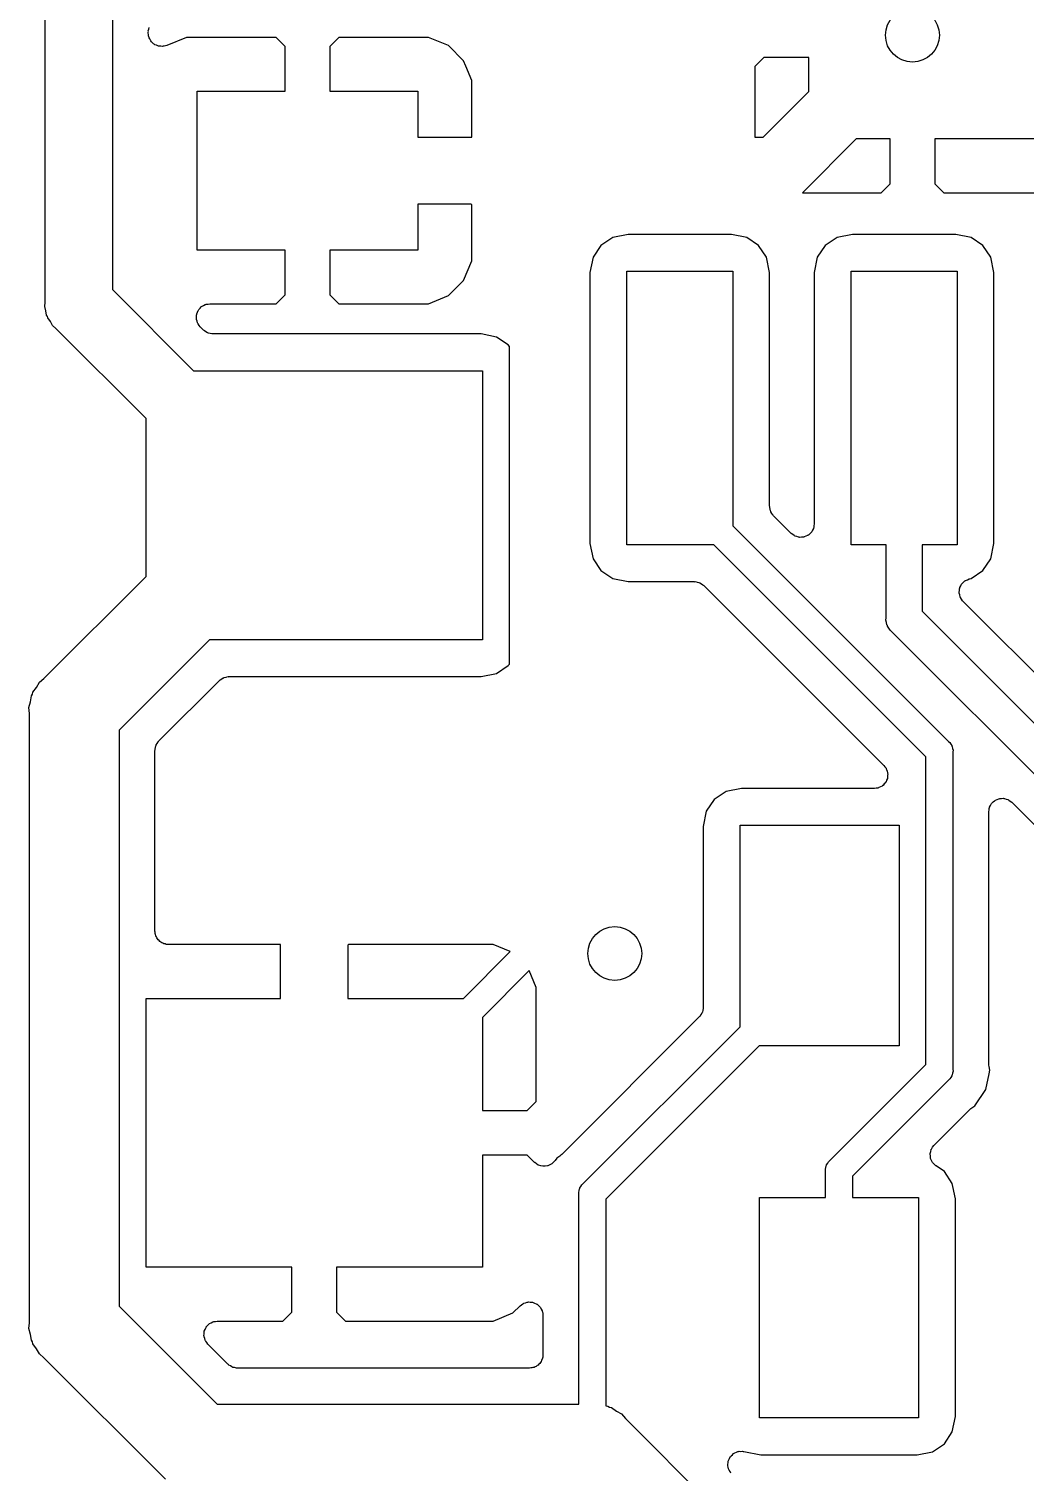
# Model space of a CAD drawing. Extents: x 86.1 to 122.5, y -104.2 to -55.1.
# Drawn here: x 86.22 to 91.86, y -91.46 to -83.28 of the extents above; entities that cross this region are included whole.
import ezdxf

# ---------------------------------------------------------------- set-up
doc = ezdxf.new("R2010")
doc.units = 0
doc.header["$MEASUREMENT"] = 0
doc.layers.add('BLACK', color=7, linetype='CONTINUOUS')

msp = doc.modelspace()

# ---------------------------------------------------------------- linework, layer by layer
at = {"layer": 'BLACK', "linetype": 'CONTINUOUS'}
for p, q in [((86.3092, -84.8277), (86.3092, -83.1113)), ((86.6902, -83.1819), (86.6902, -84.7571)), ((86.8934, -83.2976), (86.894, -83.2943)), ((86.8934, -83.3033), (86.8934, -83.2976)), ((86.8948, -83.3114), (86.8934, -83.3033)), ((86.8937, -83.291), (86.8963, -83.2814)), ((86.894, -83.2943), (86.8937, -83.291)), ((86.8952, -83.3197), (86.8948, -83.3114)), ((86.8971, -83.3244), (86.8952, -83.3197)), ((86.8963, -83.2814), (86.898, -83.2716)), ((86.898, -83.3293), (86.8971, -83.3244)), ((86.9022, -83.3365), (86.898, -83.3293)), ((86.9053, -83.3442), (86.9022, -83.3365)), ((87.1095, -83.3278), (86.9988, -83.3737)), ((87.6175, -83.3278), (87.1095, -83.3278)), ((87.6681, -83.3784), (87.6175, -83.3278)), ((87.9727, -83.3278), (87.9221, -83.3784)), ((88.4807, -83.3278), (87.9727, -83.3278)), ((88.5928, -83.3742), (88.4807, -83.3278)), ((86.9087, -83.3479), (86.9053, -83.3442)), ((86.9112, -83.3522), (86.9087, -83.3479)), ((86.9176, -83.3576), (86.9112, -83.3522)), ((86.9232, -83.3637), (86.9176, -83.3576)), ((86.9277, -83.366), (86.9232, -83.3637)), ((86.9315, -83.3692), (86.9277, -83.366)), ((86.9393, -83.3721), (86.9315, -83.3692)), ((86.9467, -83.3759), (86.9393, -83.3721)), ((86.9517, -83.3766), (86.9467, -83.3759)), ((86.9564, -83.3783), (86.9517, -83.3766)), ((86.9647, -83.3783), (86.9564, -83.3783)), ((86.9729, -83.3794), (86.9647, -83.3783)), ((86.9778, -83.3783), (86.9729, -83.3794)), ((86.9828, -83.3783), (86.9778, -83.3783)), ((86.9906, -83.3755), (86.9828, -83.3783)), ((86.9988, -83.3737), (86.9906, -83.3755)), ((87.6681, -83.6326), (87.6681, -83.3784)), ((87.9221, -83.3784), (87.9221, -83.6326)), ((88.6785, -83.4599), (88.5928, -83.3742)), ((88.6912, -83.4905), (88.6785, -83.4599)), ((88.7249, -83.572), (88.6912, -83.4905)), ((88.6912, -83.4905), (88.6912, -83.4905)), ((90.3791, -83.4423), (90.3285, -83.4929)), ((90.3285, -83.4929), (90.3285, -83.8921)), ((90.6333, -83.4423), (90.3791, -83.4423)), ((90.6333, -83.6334), (90.6333, -83.4423)), ((88.7249, -83.8921), (88.7249, -83.572)), ((87.1701, -84.5326), (87.1701, -83.6326)), ((87.1701, -83.6326), (87.6681, -83.6326)), ((87.9221, -83.6326), (88.4201, -83.6326)), ((88.4201, -83.6326), (88.4201, -83.8921)), ((90.3746, -83.8921), (90.6333, -83.6334)), ((88.4201, -83.8921), (88.7249, -83.8921)), ((90.3285, -83.8921), (90.3746, -83.8921)), ((90.9027, -83.9028), (90.5979, -84.2076)), ((91.0938, -83.9028), (90.9027, -83.9028)), ((91.0938, -84.157), (91.0938, -83.9028)), ((92.2688, -83.9028), (91.3478, -83.9028)), ((91.3478, -83.9028), (91.3478, -84.157)), ((90.5979, -84.2076), (91.0432, -84.2076)), ((91.0432, -84.2076), (91.0938, -84.157)), ((91.3478, -84.157), (91.3984, -84.2076)), ((91.3984, -84.2076), (92.2182, -84.2076)), ((88.4201, -84.2731), (88.4201, -84.5326)), ((88.7222, -84.2731), (88.4201, -84.2731)), ((88.7249, -84.2758), (88.7222, -84.2731)), ((88.7249, -84.5932), (88.7249, -84.2758)), ((89.524, -84.4614), (89.4568, -84.5063)), ((89.6108, -84.4441), (89.524, -84.4614)), ((90.1958, -84.4441), (89.6108, -84.4441)), ((90.2826, -84.4614), (90.1958, -84.4441)), ((90.3498, -84.5063), (90.2826, -84.4614)), ((90.794, -84.4614), (90.7268, -84.5063)), ((90.8808, -84.4441), (90.794, -84.4614)), ((91.4658, -84.4441), (90.8808, -84.4441)), ((91.5526, -84.4614), (91.4658, -84.4441)), ((91.6198, -84.5063), (91.5526, -84.4614)), ((87.6681, -84.5326), (87.1701, -84.5326)), ((87.6681, -84.7868), (87.6681, -84.5326)), ((88.4201, -84.5326), (87.9221, -84.5326)), ((87.9221, -84.5326), (87.9221, -84.7868)), ((89.4568, -84.5063), (89.4119, -84.5735)), ((90.3947, -84.5735), (90.3498, -84.5063)), ((90.7268, -84.5063), (90.6819, -84.5735)), ((91.6647, -84.5735), (91.6198, -84.5063)), ((88.6785, -84.7053), (88.7249, -84.5932)), ((89.4119, -84.5735), (89.3946, -84.6603)), ((90.412, -84.6603), (90.3947, -84.5735)), ((90.6819, -84.5735), (90.6646, -84.6603)), ((91.682, -84.6603), (91.6647, -84.5735)), ((88.5928, -84.791), (88.6785, -84.7053)), ((89.3946, -84.6603), (89.3946, -86.1953)), ((89.6033, -86.2028), (89.6033, -84.6528)), ((89.6033, -84.6528), (90.2033, -84.6528)), ((90.2033, -84.6528), (90.2033, -86.095)), ((90.412, -85.9848), (90.412, -84.6603)), ((90.6646, -84.6603), (90.6646, -86.085)), ((90.8733, -86.2028), (90.8733, -84.6528)), ((90.8733, -84.6528), (91.4733, -84.6528)), ((91.4733, -84.6528), (91.4733, -86.2028)), ((91.682, -86.1953), (91.682, -84.6603)), ((86.6902, -84.7571), (87.1501, -85.217)), ((87.6175, -84.8374), (87.6681, -84.7868)), ((87.9221, -84.7868), (87.9727, -84.8374)), ((88.4807, -84.8374), (88.5928, -84.791)), ((86.307, -84.8529), (86.3092, -84.8277)), ((86.3135, -84.8773), (86.307, -84.8529)), ((86.3179, -84.9022), (86.3135, -84.8773)), ((87.1682, -84.8939), (87.1724, -84.8849)), ((87.1724, -84.8849), (87.1758, -84.8755)), ((87.1758, -84.8755), (87.178, -84.8729)), ((87.178, -84.8729), (87.1794, -84.8699)), ((87.1794, -84.8699), (87.1865, -84.8629)), ((87.1865, -84.8629), (87.1929, -84.8552)), ((87.1929, -84.8552), (87.1958, -84.8535)), ((87.1958, -84.8535), (87.1981, -84.8512)), ((87.1981, -84.8512), (87.2071, -84.847)), ((87.2071, -84.847), (87.2158, -84.842)), ((87.2158, -84.842), (87.2191, -84.8414)), ((87.2191, -84.8414), (87.2221, -84.84)), ((87.2221, -84.84), (87.232, -84.8391)), ((87.232, -84.8391), (87.2418, -84.8374)), ((87.2418, -84.8374), (87.6175, -84.8374)), ((87.9727, -84.8374), (88.4807, -84.8374)), ((86.3222, -84.9095), (86.3179, -84.9022)), ((86.3244, -84.9177), (86.3222, -84.9095)), ((86.3389, -84.9385), (86.3244, -84.9177)), ((86.3515, -84.9603), (86.3389, -84.9385)), ((86.3709, -84.9766), (86.3515, -84.9603)), ((87.1659, -84.9202), (87.1668, -84.9103)), ((87.1668, -84.9235), (87.1659, -84.9202)), ((87.1668, -84.9004), (87.1679, -84.8972)), ((87.1668, -84.9103), (87.1668, -84.9004)), ((87.1668, -84.9268), (87.1668, -84.9235)), ((87.1702, -84.9362), (87.1668, -84.9268)), ((87.1679, -84.8972), (87.1682, -84.8939)), ((87.1728, -84.9458), (87.1702, -84.9362)), ((87.1747, -84.9486), (87.1728, -84.9458)), ((87.1758, -84.9517), (87.1747, -84.9486)), ((87.1822, -84.9593), (87.1758, -84.9517)), ((87.188, -84.9675), (87.1822, -84.9593)), ((87.2065, -84.986), (87.188, -84.9675)), ((86.8807, -85.4864), (86.3709, -84.9766)), ((87.2092, -84.9879), (87.2065, -84.986)), ((87.2114, -84.9905), (87.2092, -84.9879)), ((87.22, -84.9955), (87.2114, -84.9905)), ((87.2282, -85.0012), (87.22, -84.9955)), ((87.2314, -85.0021), (87.2282, -85.0012)), ((87.2343, -85.0037), (87.2314, -85.0021)), ((87.2441, -85.0055), (87.2343, -85.0037)), ((87.2537, -85.008), (87.2441, -85.0055)), ((87.2571, -85.0077), (87.2537, -85.008)), ((87.2604, -85.0083), (87.2571, -85.0077)), ((88.7782, -85.0083), (87.2604, -85.0083)), ((88.865, -85.0256), (88.7782, -85.0083)), ((88.9322, -85.0705), (88.865, -85.0256)), ((88.9381, -85.0793), (88.9322, -85.0705)), ((88.9381, -86.8787), (88.9381, -85.0793)), ((87.1501, -85.217), (88.7857, -85.217)), ((88.7857, -85.217), (88.7857, -86.741)), ((86.8807, -86.3818), (86.8807, -85.4864)), ((90.4126, -85.9881), (90.412, -85.9848)), ((90.4123, -85.9914), (90.4126, -85.9881)), ((90.4148, -86.001), (90.4123, -85.9914)), ((90.4166, -86.0108), (90.4148, -86.001)), ((90.4182, -86.0137), (90.4166, -86.0108)), ((90.4191, -86.017), (90.4182, -86.0137)), ((90.4248, -86.0251), (90.4191, -86.017)), ((90.4298, -86.0338), (90.4248, -86.0251)), ((90.4324, -86.0359), (90.4298, -86.0338)), ((90.2033, -86.095), (91.4249, -87.3167)), ((90.4343, -86.0387), (90.4324, -86.0359)), ((90.5345, -86.1389), (90.4343, -86.0387)), ((90.66, -86.1111), (90.6551, -86.1197)), ((90.6606, -86.1078), (90.66, -86.1111)), ((90.662, -86.1048), (90.6606, -86.1078)), ((90.6629, -86.0948), (90.662, -86.1048)), ((90.6646, -86.085), (90.6629, -86.0948)), ((89.3946, -86.1953), (89.4119, -86.2821)), ((90.5427, -86.1446), (90.5345, -86.1389)), ((90.5503, -86.151), (90.5427, -86.1446)), ((90.5535, -86.1522), (90.5503, -86.151)), ((90.5562, -86.1541), (90.5535, -86.1522)), ((90.5658, -86.1567), (90.5562, -86.1541)), ((90.5752, -86.1601), (90.5658, -86.1567)), ((90.5785, -86.1601), (90.5752, -86.1601)), ((90.5818, -86.1609), (90.5785, -86.1601)), ((90.5917, -86.1601), (90.5818, -86.1609)), ((90.6017, -86.1601), (90.5917, -86.1601)), ((90.6048, -86.1589), (90.6017, -86.1601)), ((90.6081, -86.1586), (90.6048, -86.1589)), ((90.6172, -86.1544), (90.6081, -86.1586)), ((90.6265, -86.151), (90.6172, -86.1544)), ((90.6291, -86.1489), (90.6265, -86.151)), ((90.6321, -86.1475), (90.6291, -86.1489)), ((90.6392, -86.1404), (90.6321, -86.1475)), ((90.6468, -86.134), (90.6392, -86.1404)), ((90.6485, -86.1311), (90.6468, -86.134)), ((90.6508, -86.1287), (90.6485, -86.1311)), ((90.6551, -86.1197), (90.6508, -86.1287)), ((91.6647, -86.2821), (91.682, -86.1953)), ((90.0955, -86.2028), (89.6033, -86.2028)), ((91.2972, -87.4045), (90.0955, -86.2028)), ((91.0717, -86.2028), (90.8733, -86.2028)), ((91.0717, -86.4149), (91.0717, -86.2028)), ((91.4733, -86.2028), (91.2749, -86.2028)), ((91.2749, -86.2028), (91.2749, -86.5788)), ((89.4119, -86.2821), (89.4568, -86.3493)), ((89.4568, -86.3493), (89.524, -86.3942)), ((91.5526, -86.3942), (91.6198, -86.3493)), ((91.6198, -86.3493), (91.6647, -86.2821)), ((86.3025, -86.9599), (86.8807, -86.3818)), ((89.524, -86.3942), (89.6108, -86.4115)), ((89.6108, -86.4115), (89.9853, -86.4115)), ((89.9853, -86.4115), (89.9886, -86.4121)), ((89.9886, -86.4121), (89.9919, -86.4118)), ((89.9919, -86.4118), (90.0015, -86.4143)), ((90.0015, -86.4143), (90.0113, -86.4161)), ((90.0113, -86.4161), (90.0142, -86.4177)), ((90.0142, -86.4177), (90.0175, -86.4186)), ((90.0175, -86.4186), (90.0256, -86.4243)), ((90.0256, -86.4243), (90.0343, -86.4293)), ((90.0343, -86.4293), (90.0364, -86.4319)), ((90.0364, -86.4319), (90.0392, -86.4338)), ((90.0392, -86.4338), (91.059, -87.4536)), ((91.0717, -86.6165), (91.0717, -86.4149)), ((91.0717, -86.4149), (91.0717, -86.4149)), ((91.4892, -86.4457), (91.4944, -86.4362)), ((91.4944, -86.4362), (91.499, -86.4264)), ((91.499, -86.4264), (91.5007, -86.4247)), ((91.5007, -86.4247), (91.5019, -86.4225)), ((91.5019, -86.4225), (91.5101, -86.4153)), ((91.5101, -86.4153), (91.5177, -86.4077)), ((91.5177, -86.4077), (91.5199, -86.4067)), ((91.5199, -86.4067), (91.5218, -86.405)), ((91.5218, -86.405), (91.5319, -86.4011)), ((91.5319, -86.4011), (91.5416, -86.3966)), ((91.5416, -86.3966), (91.5442, -86.3963)), ((91.5442, -86.3963), (91.5465, -86.3954)), ((91.5465, -86.3954), (91.5526, -86.3942)), ((91.4852, -86.4718), (91.4868, -86.4612)), ((91.4857, -86.4743), (91.4852, -86.4718)), ((91.4855, -86.4768), (91.4857, -86.4743)), ((91.4883, -86.4872), (91.4855, -86.4768)), ((91.4868, -86.4612), (91.4878, -86.4504)), ((91.4878, -86.4504), (91.4888, -86.4482)), ((91.4904, -86.4978), (91.4883, -86.4872)), ((91.4888, -86.4482), (91.4892, -86.4457)), ((91.4917, -86.4999), (91.4904, -86.4978)), ((91.4923, -86.5024), (91.4917, -86.4999)), ((91.4985, -86.5112), (91.4923, -86.5024)), ((91.5041, -86.5204), (91.4985, -86.5112)), ((91.506, -86.522), (91.5041, -86.5204)), ((91.5075, -86.524), (91.506, -86.522)), ((92.5449, -87.5614), (91.5075, -86.524)), ((91.2749, -86.5788), (92.4885, -87.7924)), ((91.0705, -86.6299), (91.0717, -86.6165)), ((91.074, -86.6429), (91.0705, -86.6299)), ((91.0764, -86.6562), (91.074, -86.6429)), ((91.0786, -86.6601), (91.0764, -86.6562)), ((91.0798, -86.6645), (91.0786, -86.6601)), ((91.0875, -86.6755), (91.0798, -86.6645)), ((91.0943, -86.6872), (91.0875, -86.6755)), ((91.1046, -86.6959), (91.0943, -86.6872)), ((87.2399, -86.741), (86.7283, -87.2526)), ((88.7857, -86.741), (87.2399, -86.741)), ((92.3448, -87.9361), (91.1046, -86.6959)), ((88.7782, -86.9497), (88.865, -86.9324)), ((88.865, -86.9324), (88.9322, -86.8875)), ((88.9322, -86.8875), (88.9381, -86.8787)), ((86.2405, -87.0384), (86.2599, -87.0108)), ((86.2599, -87.0108), (86.2767, -86.9816)), ((86.2767, -86.9816), (86.3025, -86.9599)), ((86.9538, -87.3145), (87.2963, -86.972)), ((87.2963, -86.972), (87.299, -86.9701)), ((87.299, -86.9701), (87.3012, -86.9675)), ((87.3012, -86.9675), (87.3098, -86.9625)), ((87.3098, -86.9625), (87.318, -86.9568)), ((87.318, -86.9568), (87.3212, -86.9559)), ((87.3212, -86.9559), (87.3241, -86.9543)), ((87.3241, -86.9543), (87.3339, -86.9525)), ((87.3339, -86.9525), (87.3435, -86.95)), ((87.3435, -86.95), (87.3469, -86.9503)), ((87.3469, -86.9503), (87.3502, -86.9497)), ((87.3502, -86.9497), (88.7782, -86.9497)), ((86.2174, -87.1249), (86.2261, -87.0924)), ((86.2261, -87.0924), (86.2319, -87.0592)), ((86.2319, -87.0592), (86.2376, -87.0494)), ((86.2376, -87.0494), (86.2405, -87.0384)), ((86.2203, -87.1585), (86.2174, -87.1249)), ((86.2203, -90.611), (86.2203, -87.1585)), ((86.7283, -87.2526), (86.7283, -90.5169)), ((86.9344, -87.3521), (86.9361, -87.3423)), ((86.9361, -87.3423), (86.9378, -87.3394)), ((86.9378, -87.3394), (86.9386, -87.3361)), ((86.9386, -87.3361), (86.9443, -87.328)), ((86.9443, -87.328), (86.9493, -87.3194)), ((86.9493, -87.3194), (86.9519, -87.3172)), ((86.9519, -87.3172), (86.9538, -87.3145)), ((91.4249, -87.3167), (91.4327, -87.3232)), ((91.4327, -87.3232), (91.4377, -87.3319)), ((91.4377, -87.3319), (91.4435, -87.3402)), ((91.4435, -87.3402), (91.4444, -87.3435)), ((91.4444, -87.3435), (91.4461, -87.3464)), ((86.9315, -87.3683), (86.9321, -87.365)), ((86.9315, -88.392), (86.9315, -87.3683)), ((86.9318, -87.3617), (86.9344, -87.3521)), ((86.9321, -87.365), (86.9318, -87.3617)), ((91.2972, -89.1482), (91.2972, -87.4045)), ((91.4461, -87.3464), (91.4479, -87.3564)), ((91.4479, -87.3564), (91.4505, -87.3662)), ((91.4505, -87.3662), (91.4496, -87.3762)), ((91.4496, -87.3762), (91.4496, -89.1765)), ((91.059, -87.4536), (91.0647, -87.4618)), ((91.0647, -87.4618), (91.0711, -87.4694)), ((91.0711, -87.4694), (91.0723, -87.4726)), ((91.0723, -87.4726), (91.0742, -87.4753)), ((91.0742, -87.4753), (91.0768, -87.4849)), ((91.0768, -87.4849), (91.0802, -87.4943)), ((91.0802, -87.4943), (91.0802, -87.4976)), ((91.0802, -87.4976), (91.081, -87.5009)), ((91.081, -87.5009), (91.0802, -87.5108)), ((90.2523, -87.5837), (90.1655, -87.601)), ((91.0051, -87.5837), (90.2523, -87.5837)), ((91.0149, -87.582), (91.0051, -87.5837)), ((91.0249, -87.5811), (91.0149, -87.582)), ((91.0279, -87.5797), (91.0249, -87.5811)), ((91.0312, -87.5791), (91.0279, -87.5797)), ((91.0398, -87.5742), (91.0312, -87.5791)), ((91.0488, -87.5699), (91.0398, -87.5742)), ((91.0512, -87.5676), (91.0488, -87.5699)), ((91.0541, -87.5659), (91.0512, -87.5676)), ((91.0605, -87.5583), (91.0541, -87.5659)), ((91.0676, -87.5512), (91.0605, -87.5583)), ((91.069, -87.5482), (91.0676, -87.5512)), ((91.0711, -87.5456), (91.069, -87.5482)), ((91.0745, -87.5363), (91.0711, -87.5456)), ((91.0787, -87.5272), (91.0745, -87.5363)), ((91.079, -87.5239), (91.0787, -87.5272)), ((91.0802, -87.5208), (91.079, -87.5239)), ((91.0802, -87.5108), (91.0802, -87.5208)), ((90.0983, -87.6459), (90.0534, -87.7131)), ((90.1655, -87.601), (90.0983, -87.6459)), ((91.6666, -87.6717), (91.6689, -87.6693)), ((91.6689, -87.6693), (91.6706, -87.6664)), ((91.6706, -87.6664), (91.6783, -87.66)), ((91.6783, -87.66), (91.6853, -87.653)), ((91.6853, -87.653), (91.6883, -87.6516)), ((91.6883, -87.6516), (91.6909, -87.6494)), ((91.6909, -87.6494), (91.7003, -87.646)), ((91.7003, -87.646), (91.7093, -87.6418)), ((91.7093, -87.6418), (91.7126, -87.6415)), ((91.7126, -87.6415), (91.7158, -87.6404)), ((91.7158, -87.6404), (91.7257, -87.6404)), ((91.7257, -87.6404), (91.7356, -87.6395)), ((91.7356, -87.6395), (91.7389, -87.6404)), ((91.7389, -87.6404), (91.7422, -87.6404)), ((91.7422, -87.6404), (91.7516, -87.6438)), ((91.7516, -87.6438), (91.7612, -87.6464)), ((91.7612, -87.6464), (91.764, -87.6483)), ((91.764, -87.6483), (91.7671, -87.6494)), ((91.7671, -87.6494), (91.7747, -87.6558)), ((91.7747, -87.6558), (91.7829, -87.6615)), ((91.7829, -87.6615), (92.1138, -87.9925)), ((90.0534, -87.7131), (90.0361, -87.7999)), ((91.6528, -87.7154), (91.6545, -87.7056)), ((91.6528, -89.1448), (91.6528, -87.7154)), ((91.6545, -87.7056), (91.6554, -87.6957)), ((91.6554, -87.6957), (91.6568, -87.6927)), ((91.6568, -87.6927), (91.6574, -87.6894)), ((91.6574, -87.6894), (91.6624, -87.6807)), ((91.6624, -87.6807), (91.6666, -87.6717)), ((90.0361, -87.7999), (90.0361, -88.8244)), ((90.2448, -88.9346), (90.2448, -87.7924)), ((90.2448, -87.7924), (91.1448, -87.7924)), ((91.1448, -87.7924), (91.1448, -89.0424)), ((86.9327, -88.3986), (86.9315, -88.392)), ((86.9327, -88.4052), (86.9327, -88.3986)), ((86.9349, -88.4115), (86.9327, -88.4052)), ((86.9361, -88.4181), (86.9349, -88.4115)), ((86.9394, -88.4238), (86.9361, -88.4181)), ((86.9417, -88.4301), (86.9394, -88.4238)), ((86.946, -88.4352), (86.9417, -88.4301)), ((86.9493, -88.441), (86.946, -88.4352)), ((86.9544, -88.4453), (86.9493, -88.441)), ((86.9587, -88.4504), (86.9544, -88.4453)), ((86.9645, -88.4537), (86.9587, -88.4504)), ((86.9696, -88.458), (86.9645, -88.4537)), ((86.9759, -88.4603), (86.9696, -88.458)), ((86.9816, -88.4636), (86.9759, -88.4603)), ((86.9882, -88.4648), (86.9816, -88.4636)), ((86.9945, -88.467), (86.9882, -88.4648)), ((87.0011, -88.467), (86.9945, -88.467)), ((87.0077, -88.4682), (87.0011, -88.467)), ((87.6427, -88.4682), (87.0077, -88.4682)), ((87.6427, -88.773), (87.6427, -88.4682)), ((88.0264, -88.4682), (88.0237, -88.4709)), ((88.0237, -88.4709), (88.0237, -88.773)), ((88.8463, -88.4682), (88.0264, -88.4682)), ((88.9428, -88.5082), (88.8463, -88.4682)), ((88.6779, -88.773), (88.9428, -88.5082)), ((89.0505, -88.6159), (88.7857, -88.8808)), ((89.0905, -88.7124), (89.0505, -88.6159)), ((89.0905, -89.3574), (89.0905, -88.7124)), ((86.8807, -90.297), (86.8807, -88.773)), ((86.8807, -88.773), (87.6427, -88.773)), ((88.0237, -88.773), (88.6779, -88.773)), ((88.7857, -88.8808), (88.7857, -89.408)), ((90.0138, -88.8783), (89.2352, -89.6569)), ((90.0157, -88.8755), (90.0138, -88.8783)), ((90.0183, -88.8734), (90.0157, -88.8755)), ((90.0233, -88.8647), (90.0183, -88.8734)), ((90.029, -88.8566), (90.0233, -88.8647)), ((90.0299, -88.8533), (90.029, -88.8566)), ((90.0315, -88.8504), (90.0299, -88.8533)), ((90.0333, -88.8406), (90.0315, -88.8504)), ((90.0358, -88.831), (90.0333, -88.8406)), ((90.0361, -88.8244), (90.0355, -88.8277)), ((90.0355, -88.8277), (90.0358, -88.831)), ((89.3565, -89.823), (90.2448, -88.9346)), ((90.3526, -89.0424), (89.4842, -89.9108)), ((91.1448, -89.0424), (90.3526, -89.0424)), ((90.7535, -89.692), (91.2972, -89.1482)), ((91.4377, -89.2208), (91.4327, -89.2295)), ((91.4435, -89.2125), (91.4377, -89.2208)), ((91.4444, -89.2092), (91.4435, -89.2125)), ((91.4461, -89.2063), (91.4444, -89.2092)), ((91.4479, -89.1963), (91.4461, -89.2063)), ((91.4505, -89.1865), (91.4479, -89.1963)), ((91.4496, -89.1765), (91.4505, -89.1865)), ((91.6366, -89.2888), (91.6543, -89.2)), ((91.6541, -89.1522), (91.6528, -89.1448)), ((91.6543, -89.1597), (91.6541, -89.1522)), ((91.6583, -89.1798), (91.6543, -89.1597)), ((91.6543, -89.1999), (91.6583, -89.1798)), ((91.6543, -89.2), (91.6543, -89.1999)), ((91.4249, -89.236), (90.8812, -89.7798)), ((91.4327, -89.2295), (91.4249, -89.236)), ((91.5748, -89.3812), (91.6366, -89.2888)), ((89.0399, -89.408), (89.0905, -89.3574)), ((91.5578, -89.3926), (91.5748, -89.3812)), ((88.7857, -89.408), (89.0399, -89.408)), ((91.3429, -89.6054), (91.5462, -89.4021)), ((91.5462, -89.4021), (91.5523, -89.3978)), ((91.5523, -89.3978), (91.5578, -89.3926)), ((91.3241, -89.6407), (91.327, -89.6286)), ((91.327, -89.6286), (91.3275, -89.6279)), ((91.3275, -89.6279), (91.3277, -89.6271)), ((91.3277, -89.6271), (91.3349, -89.6169)), ((91.3349, -89.6169), (91.3417, -89.6066)), ((91.3417, -89.6066), (91.3424, -89.6061)), ((91.3424, -89.6061), (91.3429, -89.6054)), ((89.0399, -89.662), (88.7857, -89.662)), ((88.7857, -89.662), (88.7857, -90.297)), ((89.0805, -89.7026), (89.0399, -89.662)), ((89.0812, -89.7031), (89.0805, -89.7026)), ((89.0817, -89.7037), (89.0812, -89.7031)), ((89.092, -89.7106), (89.0817, -89.7037)), ((89.1021, -89.7178), (89.092, -89.7106)), ((89.1781, -89.7111), (89.1668, -89.7164)), ((89.1786, -89.7105), (89.1781, -89.7111)), ((89.1794, -89.7101), (89.1786, -89.7105)), ((89.188, -89.7012), (89.1794, -89.7101)), ((89.1968, -89.6924), (89.188, -89.7012)), ((89.1971, -89.6916), (89.1968, -89.6924)), ((89.1977, -89.691), (89.1971, -89.6916)), ((89.2066, -89.6778), (89.1977, -89.691)), ((89.2236, -89.6663), (89.2066, -89.6778)), ((89.2291, -89.6612), (89.2236, -89.6663)), ((89.2352, -89.6569), (89.2291, -89.6612)), ((90.734, -89.7188), (90.7349, -89.7155)), ((90.7349, -89.7155), (90.7407, -89.7072)), ((90.7407, -89.7072), (90.7457, -89.6985)), ((90.7457, -89.6985), (90.7535, -89.692)), ((91.3207, -89.6543), (91.3209, -89.6535)), ((91.3221, -89.6667), (91.3207, -89.6543)), ((91.3209, -89.6527), (91.3241, -89.6407)), ((91.3209, -89.6535), (91.3209, -89.6527)), ((91.3232, -89.679), (91.3221, -89.6667)), ((91.3235, -89.6798), (91.3232, -89.679)), ((91.3236, -89.6806), (91.3235, -89.6798)), ((91.3291, -89.6918), (91.3236, -89.6806)), ((91.3344, -89.703), (91.3291, -89.6918)), ((91.335, -89.7036), (91.3344, -89.703)), ((91.3353, -89.7044), (91.335, -89.7036)), ((91.3443, -89.713), (91.3353, -89.7044)), ((91.3531, -89.7217), (91.3443, -89.713)), ((89.103, -89.718), (89.1021, -89.7178)), ((89.1037, -89.7184), (89.103, -89.718)), ((89.1157, -89.7214), (89.1037, -89.7184)), ((89.1277, -89.7246), (89.1157, -89.7214)), ((89.1285, -89.7245), (89.1277, -89.7246)), ((89.1294, -89.7247), (89.1285, -89.7245)), ((89.1417, -89.7234), (89.1294, -89.7247)), ((89.1541, -89.7223), (89.1417, -89.7234)), ((89.1548, -89.7219), (89.1541, -89.7223)), ((89.1557, -89.7218), (89.1548, -89.7219)), ((89.1668, -89.7164), (89.1557, -89.7218)), ((90.7279, -89.7415), (90.7305, -89.7317)), ((90.7288, -89.7515), (90.7279, -89.7415)), ((90.7288, -89.9006), (90.7288, -89.7515)), ((90.7305, -89.7317), (90.7323, -89.7217)), ((90.7323, -89.7217), (90.734, -89.7188)), ((90.8812, -89.7798), (90.8812, -89.9006)), ((91.3538, -89.7221), (91.3531, -89.7217)), ((91.3545, -89.7227), (91.3538, -89.7221)), ((91.4015, -89.7541), (91.3545, -89.7227)), ((91.4464, -89.8213), (91.4015, -89.7541)), ((89.3309, -89.8725), (89.3335, -89.8627)), ((89.3318, -89.8825), (89.3309, -89.8725)), ((89.3335, -89.8627), (89.3353, -89.8527)), ((89.3353, -89.8527), (89.337, -89.8498)), ((89.337, -89.8498), (89.3379, -89.8465)), ((89.3379, -89.8465), (89.3437, -89.8382)), ((89.3437, -89.8382), (89.3487, -89.8295)), ((89.3487, -89.8295), (89.3565, -89.823)), ((91.4501, -89.8397), (91.4464, -89.8213)), ((91.4637, -89.9081), (91.4501, -89.8397)), ((89.3318, -91.0717), (89.3318, -89.8825)), ((89.4842, -89.9108), (89.4842, -91.0812)), ((90.355, -91.1506), (90.355, -89.9006)), ((90.355, -89.9006), (90.7288, -89.9006)), ((90.8812, -89.9006), (91.255, -89.9006)), ((91.255, -89.9006), (91.255, -91.1506)), ((91.4637, -91.1431), (91.4637, -89.9081)), ((87.7062, -90.297), (86.8807, -90.297)), ((87.7062, -90.5512), (87.7062, -90.297)), ((88.7857, -90.297), (87.9602, -90.297)), ((87.9602, -90.297), (87.9602, -90.5512)), ((86.7283, -90.5169), (87.2831, -91.0717)), ((88.9584, -90.5554), (88.9985, -90.5152)), ((88.9985, -90.5152), (89.0067, -90.5095)), ((89.0067, -90.5095), (89.0143, -90.5031)), ((89.0143, -90.5031), (89.0175, -90.502)), ((89.0175, -90.502), (89.0202, -90.5001)), ((89.0202, -90.5001), (89.0298, -90.4975)), ((89.0298, -90.4975), (89.0392, -90.4941)), ((89.0392, -90.4941), (89.0425, -90.4941)), ((89.0425, -90.4941), (89.0458, -90.4932)), ((89.0458, -90.4932), (89.0557, -90.4941)), ((89.0557, -90.4941), (89.0656, -90.4941)), ((89.0656, -90.4941), (89.0688, -90.4952)), ((89.0688, -90.4952), (89.0721, -90.4955)), ((89.0721, -90.4955), (89.0811, -90.4997)), ((89.0811, -90.4997), (89.0905, -90.5031)), ((89.0905, -90.5031), (89.0931, -90.5053)), ((89.0931, -90.5053), (89.0961, -90.5067)), ((89.0961, -90.5067), (89.1031, -90.5137)), ((89.1031, -90.5137), (89.1108, -90.5201)), ((89.1108, -90.5201), (89.1124, -90.523)), ((89.1124, -90.523), (89.1148, -90.5254)), ((89.1148, -90.5254), (89.119, -90.5344)), ((86.2174, -90.6446), (86.2203, -90.611)), ((87.2408, -90.6156), (87.2498, -90.6114)), ((87.2498, -90.6114), (87.2585, -90.6064)), ((87.2585, -90.6064), (87.2618, -90.6058)), ((87.2618, -90.6058), (87.2648, -90.6044)), ((87.2648, -90.6044), (87.2747, -90.6035)), ((87.2747, -90.6035), (87.2845, -90.6018)), ((87.2845, -90.6018), (87.6556, -90.6018)), ((87.6556, -90.6018), (87.7062, -90.5512)), ((87.9602, -90.5512), (88.0108, -90.6018)), ((88.0108, -90.6018), (88.8463, -90.6018)), ((88.8463, -90.6018), (88.9584, -90.5554)), ((89.119, -90.5344), (89.124, -90.5431)), ((89.124, -90.5431), (89.1246, -90.5464)), ((89.1246, -90.5464), (89.126, -90.5494)), ((89.126, -90.5494), (89.1269, -90.5593)), ((89.1269, -90.5593), (89.1286, -90.5691)), ((89.1286, -90.5691), (89.1286, -90.7923)), ((86.2261, -90.6772), (86.2174, -90.6446)), ((86.2319, -90.7103), (86.2261, -90.6772)), ((87.2086, -90.6846), (87.2095, -90.6747)), ((87.2095, -90.6879), (87.2086, -90.6846)), ((87.2095, -90.6648), (87.2106, -90.6616)), ((87.2095, -90.6747), (87.2095, -90.6648)), ((87.2095, -90.6912), (87.2095, -90.6879)), ((87.2129, -90.7006), (87.2095, -90.6912)), ((87.2106, -90.6616), (87.2109, -90.6583)), ((87.2109, -90.6583), (87.2151, -90.6493)), ((87.2151, -90.6493), (87.2185, -90.6399)), ((87.2185, -90.6399), (87.2207, -90.6373)), ((87.2207, -90.6373), (87.2221, -90.6343)), ((87.2221, -90.6343), (87.2291, -90.6273)), ((87.2291, -90.6273), (87.2355, -90.6196)), ((87.2355, -90.6196), (87.2384, -90.6179)), ((87.2384, -90.6179), (87.2408, -90.6156)), ((86.2376, -90.7202), (86.2319, -90.7103)), ((86.2405, -90.7311), (86.2376, -90.7202)), ((86.2599, -90.7587), (86.2405, -90.7311)), ((86.2767, -90.7879), (86.2599, -90.7587)), ((87.2155, -90.7102), (87.2129, -90.7006)), ((87.2174, -90.713), (87.2155, -90.7102)), ((87.2185, -90.7161), (87.2174, -90.713)), ((87.2249, -90.7237), (87.2185, -90.7161)), ((87.2306, -90.7319), (87.2249, -90.7237)), ((87.3449, -90.8462), (87.2306, -90.7319)), ((86.3025, -90.8096), (86.2767, -90.7879)), ((86.9904, -91.4975), (86.3025, -90.8096)), ((87.3477, -90.8481), (87.3449, -90.8462)), ((87.3498, -90.8507), (87.3477, -90.8481)), ((87.3585, -90.8557), (87.3498, -90.8507)), ((87.3666, -90.8614), (87.3585, -90.8557)), ((89.0842, -90.8606), (89.0785, -90.8639)), ((89.0905, -90.8583), (89.0842, -90.8606)), ((89.0956, -90.854), (89.0905, -90.8583)), ((89.1014, -90.8507), (89.0956, -90.854)), ((89.1057, -90.8456), (89.1014, -90.8507)), ((89.1108, -90.8413), (89.1057, -90.8456)), ((89.1141, -90.8355), (89.1108, -90.8413)), ((89.1184, -90.8304), (89.1141, -90.8355)), ((89.1207, -90.8241), (89.1184, -90.8304)), ((89.124, -90.8184), (89.1207, -90.8241)), ((89.1252, -90.8118), (89.124, -90.8184)), ((89.1274, -90.8055), (89.1252, -90.8118)), ((89.1286, -90.7923), (89.1274, -90.7989)), ((89.1274, -90.7989), (89.1274, -90.8055)), ((87.3699, -90.8622), (87.3666, -90.8614)), ((87.3728, -90.8639), (87.3699, -90.8622)), ((87.3826, -90.8656), (87.3728, -90.8639)), ((87.3922, -90.8682), (87.3826, -90.8656)), ((87.3955, -90.8679), (87.3922, -90.8682)), ((87.3988, -90.8685), (87.3955, -90.8679)), ((89.0524, -90.8685), (87.3988, -90.8685)), ((89.059, -90.8673), (89.0524, -90.8685)), ((89.0656, -90.8673), (89.059, -90.8673)), ((89.0719, -90.8651), (89.0656, -90.8673)), ((89.0785, -90.8639), (89.0719, -90.8651)), ((87.2831, -91.0717), (89.3318, -91.0717)), ((89.4842, -91.0812), (89.4962, -91.0833)), ((89.4962, -91.0833), (89.506, -91.089)), ((89.506, -91.089), (89.517, -91.0919)), ((89.517, -91.0919), (89.5446, -91.1113)), ((89.5446, -91.1113), (89.5738, -91.1281)), ((89.5738, -91.1281), (89.5955, -91.1539)), ((89.5955, -91.1539), (90.2752, -91.8337)), ((91.255, -91.1506), (90.355, -91.1506)), ((91.4464, -91.2299), (91.4637, -91.1431)), ((91.4015, -91.2971), (91.4464, -91.2299)), ((90.2078, -91.3525), (90.2116, -91.3507)), ((90.2116, -91.3507), (90.2149, -91.3481)), ((90.2149, -91.3481), (90.2235, -91.3451)), ((90.2235, -91.3451), (90.2318, -91.3413)), ((90.2318, -91.3413), (90.236, -91.3409)), ((90.236, -91.3409), (90.2399, -91.3396)), ((90.2399, -91.3396), (90.2491, -91.3398)), ((90.2491, -91.3398), (90.2582, -91.339)), ((90.2582, -91.339), (90.2622, -91.3401)), ((90.2622, -91.3401), (90.2664, -91.3402)), ((90.2664, -91.3402), (90.3625, -91.3593)), ((91.2475, -91.3593), (91.3343, -91.342)), ((91.3343, -91.342), (91.4015, -91.2971)), ((90.1753, -91.4132), (90.1771, -91.4043)), ((90.176, -91.4174), (90.1753, -91.4132)), ((90.1756, -91.4215), (90.176, -91.4174)), ((90.178, -91.4304), (90.1756, -91.4215)), ((90.1771, -91.4043), (90.1779, -91.3952)), ((90.1779, -91.3952), (90.1797, -91.3914)), ((90.1794, -91.4394), (90.178, -91.4304)), ((90.1797, -91.3914), (90.1805, -91.3873)), ((90.1805, -91.3873), (90.1853, -91.3795)), ((90.1853, -91.3795), (90.1891, -91.3712)), ((90.1891, -91.3712), (90.1921, -91.3682)), ((90.1921, -91.3682), (90.1942, -91.3646)), ((90.1942, -91.3646), (90.2014, -91.3589)), ((90.2014, -91.3589), (90.2078, -91.3525)), ((90.3625, -91.3593), (91.2475, -91.3593)), ((90.1814, -91.4431), (90.1794, -91.4394)), ((90.1825, -91.4471), (90.1814, -91.4431)), ((90.1877, -91.4546), (90.1825, -91.4471)), ((90.1921, -91.4626), (90.1877, -91.4546))]:
    msp.add_line(p, q, dxfattribs=at)
at = {"layer": 'BLACK'}
for centre in [(91.2208, -83.3153), (89.535, -88.519)]:
    msp.add_circle(centre, 0.1524, dxfattribs=at)

doc.saveas('drawing.dxf')
